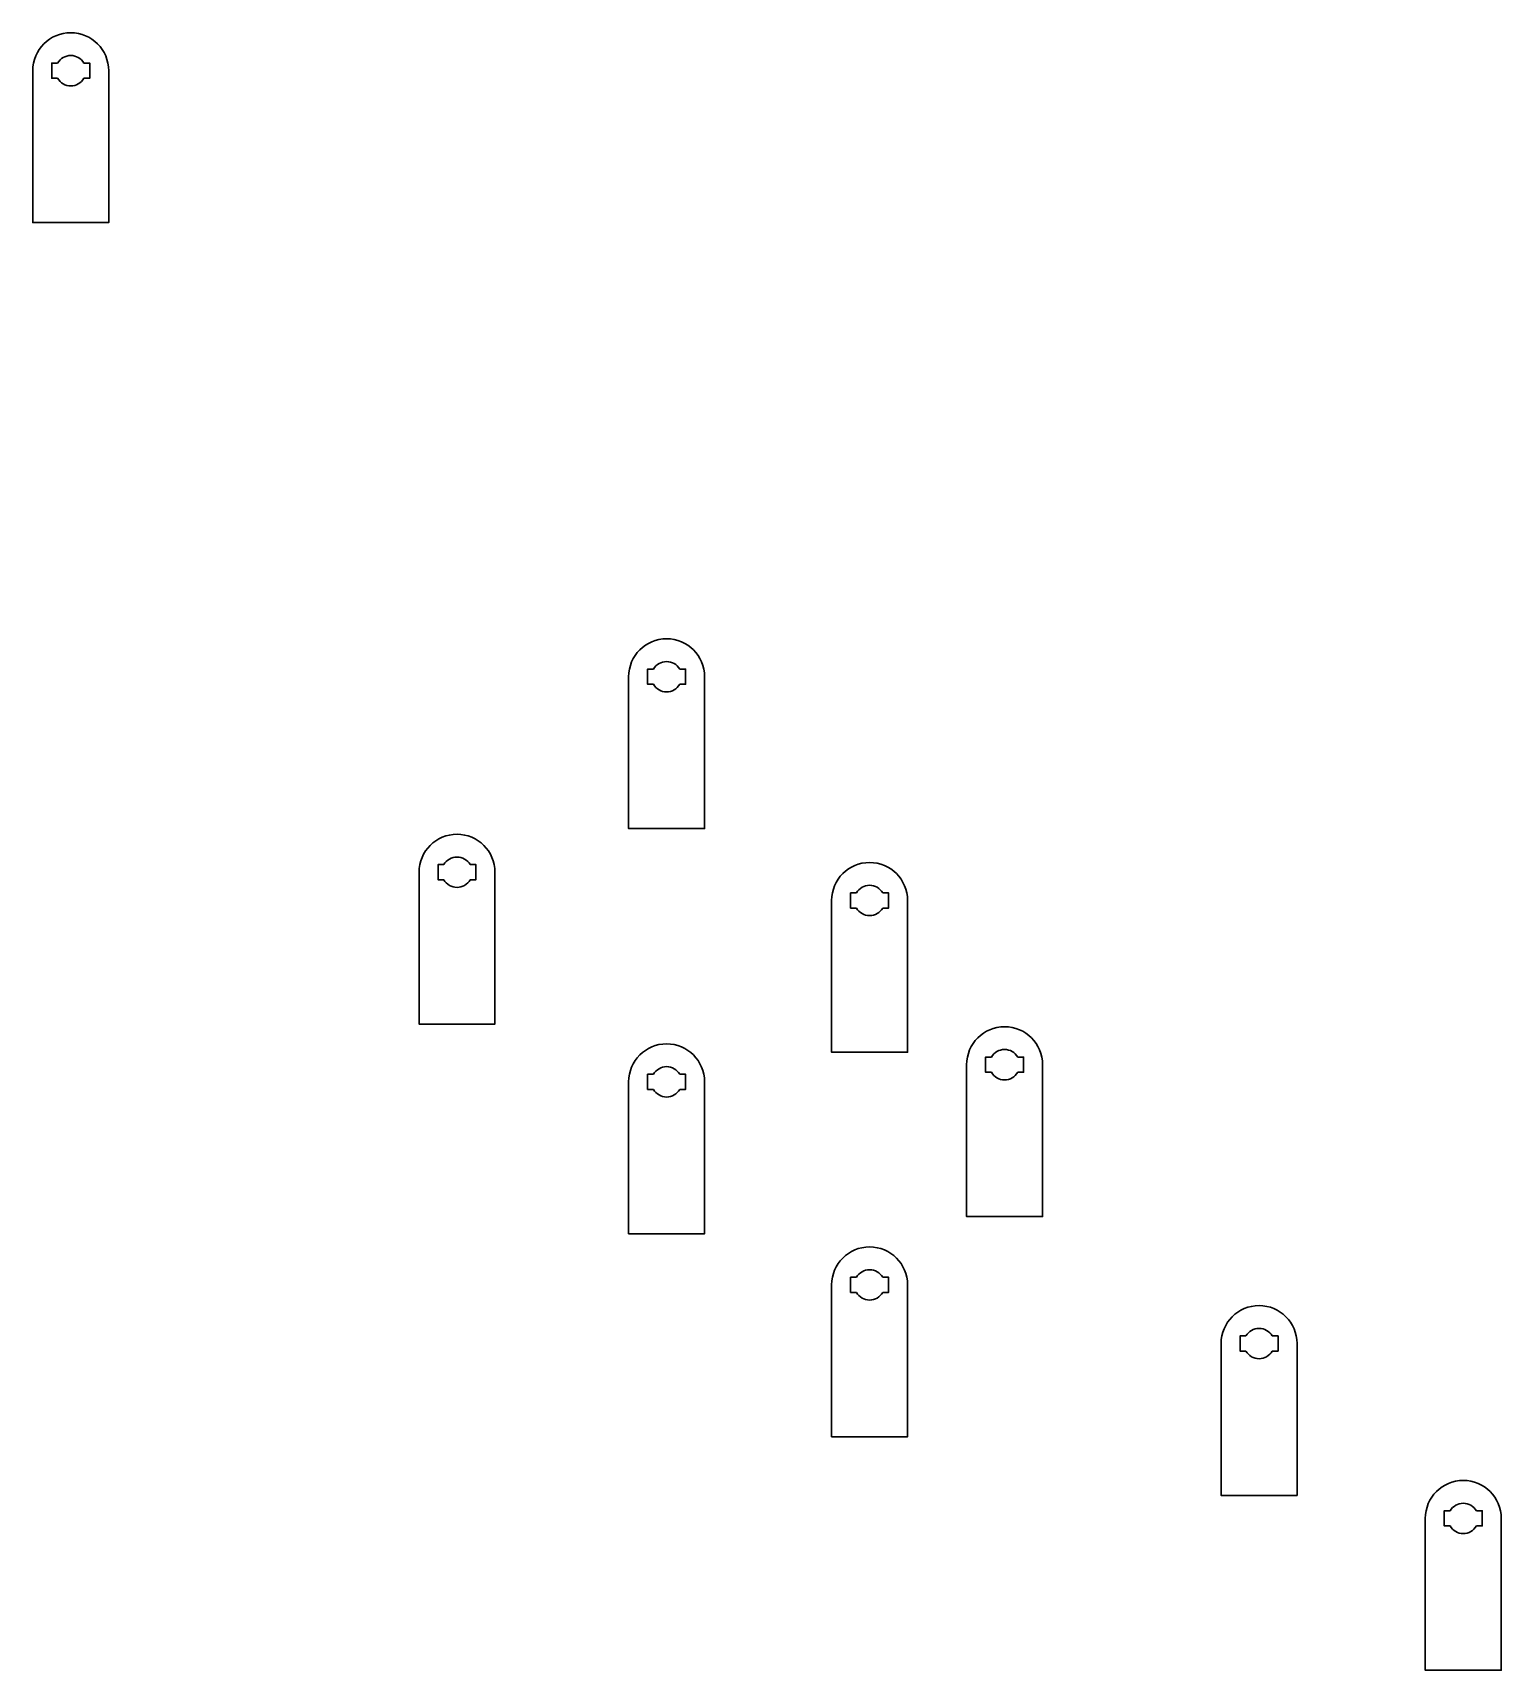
# Model space of a CAD drawing. Extents: x -287 to -93, y 18 to 234.
import ezdxf

# ---------------------------------------------------------------- set-up
doc = ezdxf.new("R2010")
doc.units = 12
doc.header["$LTSCALE"] = 3
doc.layers.get('0').update_dxf_attribs({"lineweight": 30})

msp = doc.modelspace()

# ---------------------------------------------------------------- linework, layer by layer
at = {"ltscale": 0.05}
for points, elevation in [([(-276.82, 228.83), (-276.82, 208.83), (-286.82, 208.83), (-286.82, 228.83)], -4), ([(-283.56, 227.83), (-284.32, 227.83), (-284.32, 229.83), (-283.56, 229.83)], -4), ([(-280.09, 229.83), (-279.32, 229.83), (-279.32, 227.83), (-280.09, 227.83)], -4), ([(-198.33, 149.01), (-198.33, 129.01), (-208.33, 129.01), (-208.33, 149.01)], 47.61), ([(-205.06, 148.01), (-205.83, 148.01), (-205.83, 150.01), (-205.06, 150.01)], 47.61), ([(-201.6, 150.01), (-200.83, 150.01), (-200.83, 148.01), (-201.6, 148.01)], 47.61), ([(-225.94, 123.26), (-225.94, 103.26), (-235.94, 103.26), (-235.94, 123.26)], 77.36), ([(-232.67, 122.26), (-233.44, 122.26), (-233.44, 124.26), (-232.67, 124.26)], 77.36), ([(-229.21, 124.26), (-228.44, 124.26), (-228.44, 122.26), (-229.21, 122.26)], 77.36), ([(-171.59, 119.54), (-171.59, 99.54), (-181.59, 99.54), (-181.59, 119.54)], 47.61), ([(-178.32, 118.54), (-179.09, 118.54), (-179.09, 120.54), (-178.32, 120.54)], 47.61), ([(-174.86, 120.54), (-174.09, 120.54), (-174.09, 118.54), (-174.86, 118.54)], 47.61), ([(-153.81, 97.91), (-153.81, 77.91), (-163.81, 77.91), (-163.81, 97.91)], 21.48), ([(-160.54, 96.91), (-161.31, 96.91), (-161.31, 98.91), (-160.54, 98.91)], 21.48), ([(-157.08, 98.91), (-156.31, 98.91), (-156.31, 96.91), (-157.08, 96.91)], 21.48), ([(-198.33, 95.65), (-198.33, 75.65), (-208.33, 75.65), (-208.33, 95.65)], 47.61), ([(-198.33, 95.65), (-198.33, 75.65), (-208.33, 75.65), (-208.33, 95.65)], 77.36), ([(-205.06, 94.65), (-205.83, 94.65), (-205.83, 96.65), (-205.06, 96.65)], 47.61), ([(-205.06, 94.65), (-205.83, 94.65), (-205.83, 96.65), (-205.06, 96.65)], 77.36), ([(-201.6, 96.65), (-200.83, 96.65), (-200.83, 94.65), (-201.6, 94.65)], 47.61), ([(-201.6, 96.65), (-200.83, 96.65), (-200.83, 94.65), (-201.6, 94.65)], 77.36), ([(-178.32, 67.91), (-179.09, 67.91), (-179.09, 69.91), (-178.32, 69.91)], 47.61), ([(-174.86, 69.91), (-174.09, 69.91), (-174.09, 67.91), (-174.86, 67.91)], 47.61), ([(-171.59, 68.91), (-171.59, 48.91), (-181.59, 48.91), (-181.59, 68.91)], 47.61), ([(-120.29, 61.18), (-120.29, 41.18), (-130.29, 41.18), (-130.29, 61.18)], 25.48), ([(-127.02, 60.18), (-127.79, 60.18), (-127.79, 62.18), (-127.02, 62.18)], 25.48), ([(-123.56, 62.18), (-122.79, 62.18), (-122.79, 60.18), (-123.56, 60.18)], 25.48), ([(-100.12, 37.15), (-100.89, 37.15), (-100.89, 39.15), (-100.12, 39.15)], 25.48), ([(-96.66, 39.15), (-95.89, 39.15), (-95.89, 37.15), (-96.66, 37.15)], 25.48), ([(-93.39, 38.15), (-93.39, 18.15), (-103.39, 18.15), (-103.39, 38.15)], 25.48)]:
    msp.add_lwpolyline(points, dxfattribs=dict(at, elevation=elevation))
for centre, radius, start, end in [((-281.82, 228.83, -4), 5, 0, 180), ((-281.82, 228.83, -4), 2, 30, 150), ((-281.82, 228.83, -4), 2, 210, 330), ((-203.33, 149.01, 47.61), 5, 0, 180), ((-203.33, 149.01, 47.61), 2, 30, 150), ((-203.33, 149.01, 47.61), 2, 210, 330), ((-230.94, 123.26, 77.36), 5, 0, 180), ((-230.94, 123.26, 77.36), 2, 30, 150), ((-176.59, 119.54, 47.61), 5, 0, 180), ((-230.94, 123.26, 77.36), 2, 210, 330), ((-176.59, 119.54, 47.61), 2, 30, 150), ((-176.59, 119.54, 47.61), 2, 210, 330), ((-158.81, 97.91, 21.48), 5, 0, 180), ((-203.33, 95.65, 47.61), 5, 0, 180), ((-203.33, 95.65, 77.36), 5, 0, 180), ((-158.81, 97.91, 21.48), 2, 30, 150), ((-203.33, 95.65, 47.61), 2, 30, 150), ((-203.33, 95.65, 77.36), 2, 30, 150), ((-158.81, 97.91, 21.48), 2, 210, 330), ((-203.33, 95.65, 47.61), 2, 210, 330), ((-203.33, 95.65, 77.36), 2, 210, 330), ((-176.59, 68.91, 47.61), 5, 0, 180), ((-176.59, 68.91, 47.61), 2, 30, 150), ((-176.59, 68.91, 47.61), 2, 210, 330), ((-125.29, 61.18, 25.48), 5, 0, 180), ((-125.29, 61.18, 25.48), 2, 30, 150), ((-125.29, 61.18, 25.48), 2, 210, 330), ((-98.39, 38.15, 25.48), 5, 0, 180), ((-98.39, 38.15, 25.48), 2, 30, 150), ((-98.39, 38.15, 25.48), 2, 210, 330)]:
    msp.add_arc(centre, radius, start, end, dxfattribs=at)

doc.saveas('drawing.dxf')
